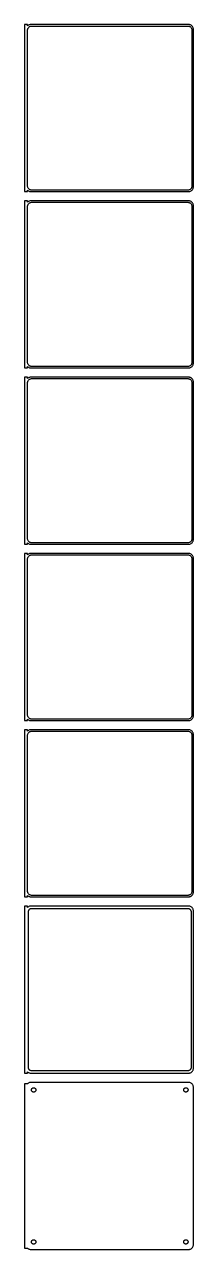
# Model space of a CAD drawing. Header units: metres. Extents: x -84 to 82, y 2528 to 5128.
# Drawn here: x -84 to 82, y 2528 to 3736 of the extents above; entities that cross this region are included whole.
import ezdxf

# ---------------------------------------------------------------- set-up
doc = ezdxf.new("R2010")
doc.units = ezdxf.units.M

msp = doc.modelspace()

# ---------------------------------------------------------------- linework, layer by layer
for p, q in [((-81, 3736.49), (-84, 3736.49)), ((-84, 3736.49), (-84, 3571.51)), ((-81, 3735.06), (-81, 3736.49)), ((-79.6289, 3736.02), (-80.1791, 3735.72)), ((-79.0451, 3736.26), (-79.6289, 3736.02)), ((-78.4369, 3736.41), (-79.0451, 3736.26)), ((-77.8139, 3736.49), (-78.4369, 3736.41)), ((77.8139, 3736.49), (-77.8139, 3736.49)), ((78.4369, 3736.41), (77.8139, 3736.49)), ((79.0451, 3736.26), (78.4369, 3736.41)), ((79.6289, 3736.02), (79.0451, 3736.26)), ((80.1791, 3735.72), (79.6289, 3736.02)), ((-80.6871, 3735.35), (-81, 3735.06)), ((-81, 3731), (-80.9685, 3731.5)), ((-81, 3577), (-81, 3731)), ((-80.9685, 3731.5), (-80.8743, 3731.99)), ((-80.8743, 3731.99), (-80.7191, 3732.47)), ((-80.7191, 3732.47), (-80.5052, 3732.93)), ((-80.1791, 3735.72), (-80.6871, 3735.35)), ((-80.5052, 3732.93), (-80.2361, 3733.35)), ((-80.2361, 3733.35), (-79.9159, 3733.74)), ((-79.9159, 3733.74), (-79.5497, 3734.08)), ((-79.5497, 3734.08), (-79.1433, 3734.38)), ((-79.1433, 3734.38), (-78.7031, 3734.62)), ((-78.7031, 3734.62), (-78.2361, 3734.8)), ((-78.2361, 3734.8), (-77.7495, 3734.93)), ((-77.7495, 3734.93), (-77.2512, 3734.99)), ((-77.2512, 3734.99), (77.2512, 3734.99)), ((77.2512, 3734.99), (77.7495, 3734.93)), ((77.7495, 3734.93), (78.2361, 3734.8)), ((78.2361, 3734.8), (78.7031, 3734.62)), ((78.7031, 3734.62), (79.1433, 3734.38)), ((79.1433, 3734.38), (79.5497, 3734.08)), ((79.5497, 3734.08), (79.9159, 3733.74)), ((79.9159, 3733.74), (80.2361, 3733.35)), ((80.6871, 3735.35), (80.1791, 3735.72)), ((80.2361, 3733.35), (80.5052, 3732.93)), ((80.5052, 3732.93), (80.7191, 3732.47)), ((81.1448, 3734.92), (80.6871, 3735.35)), ((80.7191, 3732.47), (80.8743, 3731.99)), ((80.8743, 3731.99), (80.9685, 3731.5)), ((80.9685, 3731.5), (81, 3731)), ((81, 3731), (81, 3577)), ((81.5451, 3734.44), (81.1448, 3734.92)), ((81.8815, 3733.91), (81.5451, 3734.44)), ((82.1489, 3733.34), (81.8815, 3733.91)), ((82.3429, 3732.74), (82.1489, 3733.34)), ((82.4606, 3732.13), (82.3429, 3732.74)), ((82.5, 3731.5), (82.4606, 3732.13)), ((82.5, 3576.5), (82.5, 3731.5)), ((-84, 3571.51), (-81, 3571.51)), ((-80.9685, 3576.5), (-81, 3577)), ((-81, 3572.94), (-80.6871, 3572.65)), ((-81, 3571.51), (-81, 3572.94)), ((-80.8743, 3576.01), (-80.9685, 3576.5)), ((-80.7191, 3575.53), (-80.8743, 3576.01)), ((-80.5052, 3575.07), (-80.7191, 3575.53)), ((-80.6871, 3572.65), (-80.1791, 3572.28)), ((-80.2361, 3574.65), (-80.5052, 3575.07)), ((-79.9159, 3574.26), (-80.2361, 3574.65)), ((-80.1791, 3572.28), (-79.6289, 3571.98)), ((-79.5497, 3573.92), (-79.9159, 3574.26)), ((-79.6289, 3571.98), (-79.0451, 3571.74)), ((-79.1433, 3573.62), (-79.5497, 3573.92)), ((-78.7031, 3573.38), (-79.1433, 3573.62)), ((-79.0451, 3571.74), (-78.4369, 3571.59)), ((-78.2361, 3573.2), (-78.7031, 3573.38)), ((-78.4369, 3571.59), (-77.8139, 3571.51)), ((-77.7495, 3573.07), (-78.2361, 3573.2)), ((-77.8139, 3571.51), (77.8139, 3571.51)), ((-77.2512, 3573.01), (-77.7495, 3573.07)), ((77.2512, 3573.01), (-77.2512, 3573.01)), ((77.7495, 3573.07), (77.2512, 3573.01)), ((78.2361, 3573.2), (77.7495, 3573.07)), ((77.8139, 3571.51), (78.4369, 3571.59)), ((78.7031, 3573.38), (78.2361, 3573.2)), ((78.4369, 3571.59), (79.0451, 3571.74)), ((79.1433, 3573.62), (78.7031, 3573.38)), ((79.0451, 3571.74), (79.6289, 3571.98)), ((79.5497, 3573.92), (79.1433, 3573.62)), ((79.9159, 3574.26), (79.5497, 3573.92)), ((79.6289, 3571.98), (80.1791, 3572.28)), ((80.2361, 3574.65), (79.9159, 3574.26)), ((80.1791, 3572.28), (80.6871, 3572.65)), ((80.5052, 3575.07), (80.2361, 3574.65)), ((80.7191, 3575.53), (80.5052, 3575.07)), ((80.6871, 3572.65), (81.1448, 3573.08)), ((80.8743, 3576.01), (80.7191, 3575.53)), ((80.9685, 3576.5), (80.8743, 3576.01)), ((81, 3577), (80.9685, 3576.5)), ((81.1448, 3573.08), (81.5451, 3573.56)), ((81.5451, 3573.56), (81.8815, 3574.09)), ((81.8815, 3574.09), (82.1489, 3574.66)), ((82.1489, 3574.66), (82.3429, 3575.26)), ((82.3429, 3575.26), (82.4606, 3575.87)), ((82.4606, 3575.87), (82.5, 3576.5)), ((-81, 3562.49), (-84, 3562.49)), ((-84, 3562.49), (-84, 3397.51)), ((-81, 3561.06), (-81, 3562.49)), ((-80.6871, 3561.35), (-81, 3561.06)), ((-81, 3557), (-80.9685, 3557.5)), ((-81, 3403), (-81, 3557)), ((-80.9685, 3557.5), (-80.8743, 3557.99)), ((-80.8743, 3557.99), (-80.7191, 3558.47)), ((-80.7191, 3558.47), (-80.5052, 3558.93)), ((-80.1791, 3561.72), (-80.6871, 3561.35)), ((-80.5052, 3558.93), (-80.2361, 3559.35)), ((-80.2361, 3559.35), (-79.9159, 3559.74)), ((-79.6289, 3562.02), (-80.1791, 3561.72)), ((-79.9159, 3559.74), (-79.5497, 3560.08)), ((-79.0451, 3562.26), (-79.6289, 3562.02)), ((-79.5497, 3560.08), (-79.1433, 3560.38)), ((-79.1433, 3560.38), (-78.7031, 3560.62)), ((-78.4369, 3562.41), (-79.0451, 3562.26)), ((-78.7031, 3560.62), (-78.2361, 3560.8)), ((-77.8139, 3562.49), (-78.4369, 3562.41)), ((-78.2361, 3560.8), (-77.7495, 3560.93)), ((77.8139, 3562.49), (-77.8139, 3562.49)), ((-77.7495, 3560.93), (-77.2512, 3560.99)), ((-77.2512, 3560.99), (77.2512, 3560.99)), ((77.2512, 3560.99), (77.7495, 3560.93)), ((77.7495, 3560.93), (78.2361, 3560.8)), ((78.4369, 3562.41), (77.8139, 3562.49)), ((78.2361, 3560.8), (78.7031, 3560.62)), ((79.0451, 3562.26), (78.4369, 3562.41)), ((78.7031, 3560.62), (79.1433, 3560.38)), ((79.6289, 3562.02), (79.0451, 3562.26)), ((79.1433, 3560.38), (79.5497, 3560.08)), ((79.5497, 3560.08), (79.9159, 3559.74)), ((80.1791, 3561.72), (79.6289, 3562.02)), ((79.9159, 3559.74), (80.2361, 3559.35)), ((80.6871, 3561.35), (80.1791, 3561.72)), ((80.2361, 3559.35), (80.5052, 3558.93)), ((80.5052, 3558.93), (80.7191, 3558.47)), ((81.1448, 3560.92), (80.6871, 3561.35)), ((80.7191, 3558.47), (80.8743, 3557.99)), ((80.8743, 3557.99), (80.9685, 3557.5)), ((80.9685, 3557.5), (81, 3557)), ((81, 3557), (81, 3403)), ((81.5451, 3560.44), (81.1448, 3560.92)), ((81.8815, 3559.91), (81.5451, 3560.44)), ((82.1489, 3559.34), (81.8815, 3559.91)), ((82.3429, 3558.74), (82.1489, 3559.34)), ((82.4606, 3558.13), (82.3429, 3558.74)), ((82.5, 3557.5), (82.4606, 3558.13)), ((82.5, 3402.5), (82.5, 3557.5)), ((-84, 3397.51), (-81, 3397.51)), ((-80.9685, 3402.5), (-81, 3403)), ((-81, 3398.94), (-80.6871, 3398.65)), ((-81, 3397.51), (-81, 3398.94)), ((-80.8743, 3402.01), (-80.9685, 3402.5)), ((-80.7191, 3401.53), (-80.8743, 3402.01)), ((-80.5052, 3401.07), (-80.7191, 3401.53)), ((-80.6871, 3398.65), (-80.1791, 3398.28)), ((-80.2361, 3400.65), (-80.5052, 3401.07)), ((-79.9159, 3400.26), (-80.2361, 3400.65)), ((-80.1791, 3398.28), (-79.6289, 3397.98)), ((-79.5497, 3399.92), (-79.9159, 3400.26)), ((-79.6289, 3397.98), (-79.0451, 3397.74)), ((-79.1433, 3399.62), (-79.5497, 3399.92)), ((-78.7031, 3399.38), (-79.1433, 3399.62)), ((-79.0451, 3397.74), (-78.4369, 3397.59)), ((-78.2361, 3399.2), (-78.7031, 3399.38)), ((-78.4369, 3397.59), (-77.8139, 3397.51)), ((-77.7495, 3399.07), (-78.2361, 3399.2)), ((-77.8139, 3397.51), (77.8139, 3397.51)), ((-77.2512, 3399.01), (-77.7495, 3399.07)), ((77.2512, 3399.01), (-77.2512, 3399.01)), ((77.7495, 3399.07), (77.2512, 3399.01)), ((78.2361, 3399.2), (77.7495, 3399.07)), ((77.8139, 3397.51), (78.4369, 3397.59)), ((78.7031, 3399.38), (78.2361, 3399.2)), ((78.4369, 3397.59), (79.0451, 3397.74)), ((79.1433, 3399.62), (78.7031, 3399.38)), ((79.0451, 3397.74), (79.6289, 3397.98)), ((79.5497, 3399.92), (79.1433, 3399.62)), ((79.9159, 3400.26), (79.5497, 3399.92)), ((79.6289, 3397.98), (80.1791, 3398.28)), ((80.2361, 3400.65), (79.9159, 3400.26)), ((80.1791, 3398.28), (80.6871, 3398.65)), ((80.5052, 3401.07), (80.2361, 3400.65)), ((80.7191, 3401.53), (80.5052, 3401.07)), ((80.6871, 3398.65), (81.1448, 3399.08)), ((80.8743, 3402.01), (80.7191, 3401.53)), ((80.9685, 3402.5), (80.8743, 3402.01)), ((81, 3403), (80.9685, 3402.5)), ((81.1448, 3399.08), (81.5451, 3399.56)), ((81.5451, 3399.56), (81.8815, 3400.09)), ((81.8815, 3400.09), (82.1489, 3400.66)), ((82.1489, 3400.66), (82.3429, 3401.26)), ((82.3429, 3401.26), (82.4606, 3401.87)), ((82.4606, 3401.87), (82.5, 3402.5)), ((-81, 3388.49), (-84, 3388.49)), ((-84, 3388.49), (-84, 3223.51)), ((-81, 3387.06), (-81, 3388.49)), ((-80.6871, 3387.35), (-81, 3387.06)), ((-80.1791, 3387.72), (-80.6871, 3387.35)), ((-80.5052, 3384.93), (-80.2361, 3385.35)), ((-80.2361, 3385.35), (-79.9159, 3385.74)), ((-79.6289, 3388.02), (-80.1791, 3387.72)), ((-79.9159, 3385.74), (-79.5497, 3386.08)), ((-79.0451, 3388.26), (-79.6289, 3388.02)), ((-79.5497, 3386.08), (-79.1433, 3386.38)), ((-79.1433, 3386.38), (-78.7031, 3386.62)), ((-78.4369, 3388.41), (-79.0451, 3388.26)), ((-78.7031, 3386.62), (-78.2361, 3386.8)), ((-77.8139, 3388.49), (-78.4369, 3388.41)), ((-78.2361, 3386.8), (-77.7495, 3386.93)), ((77.8139, 3388.49), (-77.8139, 3388.49)), ((-77.7495, 3386.93), (-77.2512, 3386.99)), ((-77.2512, 3386.99), (77.2512, 3386.99)), ((77.2512, 3386.99), (77.7495, 3386.93)), ((77.7495, 3386.93), (78.2361, 3386.8)), ((78.4369, 3388.41), (77.8139, 3388.49)), ((78.2361, 3386.8), (78.7031, 3386.62)), ((79.0451, 3388.26), (78.4369, 3388.41)), ((78.7031, 3386.62), (79.1433, 3386.38)), ((79.6289, 3388.02), (79.0451, 3388.26)), ((79.1433, 3386.38), (79.5497, 3386.08)), ((79.5497, 3386.08), (79.9159, 3385.74)), ((80.1791, 3387.72), (79.6289, 3388.02)), ((79.9159, 3385.74), (80.2361, 3385.35)), ((80.6871, 3387.35), (80.1791, 3387.72)), ((80.2361, 3385.35), (80.5052, 3384.93)), ((81.1448, 3386.92), (80.6871, 3387.35)), ((81.5451, 3386.44), (81.1448, 3386.92)), ((81.8815, 3385.91), (81.5451, 3386.44)), ((82.1489, 3385.34), (81.8815, 3385.91)), ((82.3429, 3384.74), (82.1489, 3385.34)), ((-81, 3383), (-80.9685, 3383.5)), ((-81, 3229), (-81, 3383)), ((-80.9685, 3383.5), (-80.8743, 3383.99)), ((-80.8743, 3383.99), (-80.7191, 3384.47)), ((-80.7191, 3384.47), (-80.5052, 3384.93)), ((80.5052, 3384.93), (80.7191, 3384.47)), ((80.7191, 3384.47), (80.8743, 3383.99)), ((80.8743, 3383.99), (80.9685, 3383.5)), ((80.9685, 3383.5), (81, 3383)), ((81, 3383), (81, 3229)), ((82.4606, 3384.13), (82.3429, 3384.74)), ((82.5, 3383.5), (82.4606, 3384.13)), ((82.5, 3228.5), (82.5, 3383.5)), ((-80.9685, 3228.5), (-81, 3229)), ((-80.8743, 3228.01), (-80.9685, 3228.5)), ((-80.7191, 3227.53), (-80.8743, 3228.01)), ((80.8743, 3228.01), (80.7191, 3227.53)), ((80.9685, 3228.5), (80.8743, 3228.01)), ((81, 3229), (80.9685, 3228.5)), ((82.4606, 3227.87), (82.5, 3228.5)), ((-84, 3223.51), (-81, 3223.51)), ((-81, 3224.94), (-80.6871, 3224.65)), ((-81, 3223.51), (-81, 3224.94)), ((-80.5052, 3227.07), (-80.7191, 3227.53)), ((-80.6871, 3224.65), (-80.1791, 3224.28)), ((-80.2361, 3226.65), (-80.5052, 3227.07)), ((-79.9159, 3226.26), (-80.2361, 3226.65)), ((-80.1791, 3224.28), (-79.6289, 3223.98)), ((-79.5497, 3225.92), (-79.9159, 3226.26)), ((-79.6289, 3223.98), (-79.0451, 3223.74)), ((-79.1433, 3225.62), (-79.5497, 3225.92)), ((-78.7031, 3225.38), (-79.1433, 3225.62)), ((-79.0451, 3223.74), (-78.4369, 3223.59)), ((-78.2361, 3225.2), (-78.7031, 3225.38)), ((-78.4369, 3223.59), (-77.8139, 3223.51)), ((-77.7495, 3225.07), (-78.2361, 3225.2)), ((-77.8139, 3223.51), (77.8139, 3223.51)), ((-77.2512, 3225.01), (-77.7495, 3225.07)), ((77.2512, 3225.01), (-77.2512, 3225.01)), ((77.7495, 3225.07), (77.2512, 3225.01)), ((78.2361, 3225.2), (77.7495, 3225.07)), ((77.8139, 3223.51), (78.4369, 3223.59)), ((78.7031, 3225.38), (78.2361, 3225.2)), ((78.4369, 3223.59), (79.0451, 3223.74)), ((79.1433, 3225.62), (78.7031, 3225.38)), ((79.0451, 3223.74), (79.6289, 3223.98)), ((79.5497, 3225.92), (79.1433, 3225.62)), ((79.9159, 3226.26), (79.5497, 3225.92)), ((79.6289, 3223.98), (80.1791, 3224.28)), ((80.2361, 3226.65), (79.9159, 3226.26)), ((80.1791, 3224.28), (80.6871, 3224.65)), ((80.5052, 3227.07), (80.2361, 3226.65)), ((80.7191, 3227.53), (80.5052, 3227.07)), ((80.6871, 3224.65), (81.1448, 3225.08)), ((81.1448, 3225.08), (81.5451, 3225.56)), ((81.5451, 3225.56), (81.8815, 3226.09)), ((81.8815, 3226.09), (82.1489, 3226.66)), ((82.1489, 3226.66), (82.3429, 3227.26)), ((82.3429, 3227.26), (82.4606, 3227.87)), ((-81, 3214.49), (-84, 3214.49)), ((-84, 3214.49), (-84, 3049.51)), ((-81, 3213.06), (-81, 3214.49)), ((-80.6871, 3213.35), (-81, 3213.06)), ((-81, 3209), (-80.9685, 3209.5)), ((-81, 3055), (-81, 3209)), ((-80.9685, 3209.5), (-80.8743, 3209.99)), ((-80.8743, 3209.99), (-80.7191, 3210.47)), ((-80.7191, 3210.47), (-80.5052, 3210.93)), ((-80.1791, 3213.72), (-80.6871, 3213.35)), ((-80.5052, 3210.93), (-80.2361, 3211.35)), ((-80.2361, 3211.35), (-79.9159, 3211.74)), ((-79.6289, 3214.02), (-80.1791, 3213.72)), ((-79.9159, 3211.74), (-79.5497, 3212.08)), ((-79.0451, 3214.26), (-79.6289, 3214.02)), ((-79.5497, 3212.08), (-79.1433, 3212.38)), ((-79.1433, 3212.38), (-78.7031, 3212.62)), ((-78.4369, 3214.41), (-79.0451, 3214.26)), ((-78.7031, 3212.62), (-78.2361, 3212.8)), ((-77.8139, 3214.49), (-78.4369, 3214.41)), ((-78.2361, 3212.8), (-77.7495, 3212.93)), ((77.8139, 3214.49), (-77.8139, 3214.49)), ((-77.7495, 3212.93), (-77.2512, 3212.99)), ((-77.2512, 3212.99), (77.2512, 3212.99)), ((77.2512, 3212.99), (77.7495, 3212.93)), ((77.7495, 3212.93), (78.2361, 3212.8)), ((78.4369, 3214.41), (77.8139, 3214.49)), ((78.2361, 3212.8), (78.7031, 3212.62)), ((79.0451, 3214.26), (78.4369, 3214.41)), ((78.7031, 3212.62), (79.1433, 3212.38)), ((79.6289, 3214.02), (79.0451, 3214.26)), ((79.1433, 3212.38), (79.5497, 3212.08)), ((79.5497, 3212.08), (79.9159, 3211.74)), ((80.1791, 3213.72), (79.6289, 3214.02)), ((79.9159, 3211.74), (80.2361, 3211.35)), ((80.6871, 3213.35), (80.1791, 3213.72)), ((80.2361, 3211.35), (80.5052, 3210.93)), ((80.5052, 3210.93), (80.7191, 3210.47)), ((81.1448, 3212.92), (80.6871, 3213.35)), ((80.7191, 3210.47), (80.8743, 3209.99)), ((80.8743, 3209.99), (80.9685, 3209.5)), ((80.9685, 3209.5), (81, 3209)), ((81, 3209), (81, 3055)), ((81.5451, 3212.44), (81.1448, 3212.92)), ((81.8815, 3211.91), (81.5451, 3212.44)), ((82.1489, 3211.34), (81.8815, 3211.91)), ((82.3429, 3210.74), (82.1489, 3211.34)), ((82.4606, 3210.13), (82.3429, 3210.74)), ((82.5, 3209.5), (82.4606, 3210.13)), ((82.5, 3054.5), (82.5, 3209.5)), ((-84, 3049.51), (-81, 3049.51)), ((-80.9685, 3054.5), (-81, 3055)), ((-81, 3050.94), (-80.6871, 3050.65)), ((-81, 3049.51), (-81, 3050.94)), ((-80.8743, 3054.01), (-80.9685, 3054.5)), ((-80.7191, 3053.53), (-80.8743, 3054.01)), ((-80.5052, 3053.07), (-80.7191, 3053.53)), ((-80.6871, 3050.65), (-80.1791, 3050.28)), ((-80.2361, 3052.65), (-80.5052, 3053.07)), ((-79.9159, 3052.26), (-80.2361, 3052.65)), ((-80.1791, 3050.28), (-79.6289, 3049.98)), ((-79.5497, 3051.92), (-79.9159, 3052.26)), ((-79.6289, 3049.98), (-79.0451, 3049.74)), ((-79.1433, 3051.62), (-79.5497, 3051.92)), ((-78.7031, 3051.38), (-79.1433, 3051.62)), ((-79.0451, 3049.74), (-78.4369, 3049.59)), ((-78.2361, 3051.2), (-78.7031, 3051.38)), ((-78.4369, 3049.59), (-77.8139, 3049.51)), ((-77.7495, 3051.07), (-78.2361, 3051.2)), ((-77.8139, 3049.51), (77.8139, 3049.51)), ((-77.2512, 3051.01), (-77.7495, 3051.07)), ((77.2512, 3051.01), (-77.2512, 3051.01)), ((77.7495, 3051.07), (77.2512, 3051.01)), ((78.2361, 3051.2), (77.7495, 3051.07)), ((77.8139, 3049.51), (78.4369, 3049.59)), ((78.7031, 3051.38), (78.2361, 3051.2)), ((78.4369, 3049.59), (79.0451, 3049.74)), ((79.1433, 3051.62), (78.7031, 3051.38)), ((79.0451, 3049.74), (79.6289, 3049.98)), ((79.5497, 3051.92), (79.1433, 3051.62)), ((79.9159, 3052.26), (79.5497, 3051.92)), ((79.6289, 3049.98), (80.1791, 3050.28)), ((80.2361, 3052.65), (79.9159, 3052.26)), ((80.1791, 3050.28), (80.6871, 3050.65)), ((80.5052, 3053.07), (80.2361, 3052.65)), ((80.7191, 3053.53), (80.5052, 3053.07)), ((80.6871, 3050.65), (81.1448, 3051.08)), ((80.8743, 3054.01), (80.7191, 3053.53)), ((80.9685, 3054.5), (80.8743, 3054.01)), ((81, 3055), (80.9685, 3054.5)), ((81.1448, 3051.08), (81.5451, 3051.56)), ((81.5451, 3051.56), (81.8815, 3052.09)), ((81.8815, 3052.09), (82.1489, 3052.66)), ((82.1489, 3052.66), (82.3429, 3053.26)), ((82.3429, 3053.26), (82.4606, 3053.87)), ((82.4606, 3053.87), (82.5, 3054.5)), ((-81, 3040.49), (-84, 3040.49)), ((-84, 3040.49), (-84, 2875.51)), ((-81, 3039.06), (-81, 3040.49)), ((-80.6871, 3039.35), (-81, 3039.06)), ((-81, 3035), (-80.9685, 3035.5)), ((-81, 2881), (-81, 3035)), ((-80.9685, 3035.5), (-80.8743, 3035.99)), ((-80.8743, 3035.99), (-80.7191, 3036.47)), ((-80.7191, 3036.47), (-80.5052, 3036.93)), ((-80.1791, 3039.72), (-80.6871, 3039.35)), ((-80.5052, 3036.93), (-80.2361, 3037.35)), ((-80.2361, 3037.35), (-79.9159, 3037.74)), ((-79.6289, 3040.02), (-80.1791, 3039.72)), ((-79.9159, 3037.74), (-79.5497, 3038.08)), ((-79.0451, 3040.26), (-79.6289, 3040.02)), ((-79.5497, 3038.08), (-79.1433, 3038.38)), ((-79.1433, 3038.38), (-78.7031, 3038.62)), ((-78.4369, 3040.41), (-79.0451, 3040.26)), ((-78.7031, 3038.62), (-78.2361, 3038.8)), ((-77.8139, 3040.49), (-78.4369, 3040.41)), ((-78.2361, 3038.8), (-77.7495, 3038.93)), ((77.8139, 3040.49), (-77.8139, 3040.49)), ((-77.7495, 3038.93), (-77.2512, 3038.99)), ((-77.2512, 3038.99), (77.2512, 3038.99)), ((77.2512, 3038.99), (77.7495, 3038.93)), ((77.7495, 3038.93), (78.2361, 3038.8)), ((78.4369, 3040.41), (77.8139, 3040.49)), ((78.2361, 3038.8), (78.7031, 3038.62)), ((79.0451, 3040.26), (78.4369, 3040.41)), ((78.7031, 3038.62), (79.1433, 3038.38)), ((79.6289, 3040.02), (79.0451, 3040.26)), ((79.1433, 3038.38), (79.5497, 3038.08)), ((79.5497, 3038.08), (79.9159, 3037.74)), ((80.1791, 3039.72), (79.6289, 3040.02)), ((79.9159, 3037.74), (80.2361, 3037.35)), ((80.6871, 3039.35), (80.1791, 3039.72)), ((80.2361, 3037.35), (80.5052, 3036.93)), ((80.5052, 3036.93), (80.7191, 3036.47)), ((81.1448, 3038.92), (80.6871, 3039.35)), ((80.7191, 3036.47), (80.8743, 3035.99)), ((80.8743, 3035.99), (80.9685, 3035.5)), ((80.9685, 3035.5), (81, 3035)), ((81, 3035), (81, 2881)), ((81.5451, 3038.44), (81.1448, 3038.92)), ((81.8815, 3037.91), (81.5451, 3038.44)), ((82.1489, 3037.34), (81.8815, 3037.91)), ((82.3429, 3036.74), (82.1489, 3037.34)), ((82.4606, 3036.13), (82.3429, 3036.74)), ((82.5, 3035.5), (82.4606, 3036.13)), ((82.5, 2880.5), (82.5, 3035.5)), ((-80.9685, 2880.5), (-81, 2881)), ((-80.8743, 2880.01), (-80.9685, 2880.5)), ((-80.7191, 2879.53), (-80.8743, 2880.01)), ((-80.5052, 2879.07), (-80.7191, 2879.53)), ((-80.2361, 2878.65), (-80.5052, 2879.07)), ((-79.9159, 2878.26), (-80.2361, 2878.65)), ((-79.5497, 2877.92), (-79.9159, 2878.26)), ((-79.1433, 2877.62), (-79.5497, 2877.92)), ((-78.7031, 2877.38), (-79.1433, 2877.62)), ((-78.2361, 2877.2), (-78.7031, 2877.38)), ((78.7031, 2877.38), (78.2361, 2877.2)), ((79.1433, 2877.62), (78.7031, 2877.38)), ((79.5497, 2877.92), (79.1433, 2877.62)), ((79.9159, 2878.26), (79.5497, 2877.92)), ((80.2361, 2878.65), (79.9159, 2878.26)), ((80.5052, 2879.07), (80.2361, 2878.65)), ((80.7191, 2879.53), (80.5052, 2879.07)), ((80.8743, 2880.01), (80.7191, 2879.53)), ((80.9685, 2880.5), (80.8743, 2880.01)), ((81, 2881), (80.9685, 2880.5)), ((81.1448, 2877.08), (81.5451, 2877.56)), ((81.5451, 2877.56), (81.8815, 2878.09)), ((81.8815, 2878.09), (82.1489, 2878.66)), ((82.1489, 2878.66), (82.3429, 2879.26)), ((82.3429, 2879.26), (82.4606, 2879.87)), ((82.4606, 2879.87), (82.5, 2880.5)), ((-84, 2875.51), (-81, 2875.51)), ((-81, 2866.48), (-84, 2866.48)), ((-84, 2866.48), (-84, 2701.52)), ((-81, 2876.94), (-80.6871, 2876.65)), ((-81, 2875.51), (-81, 2876.94)), ((-81, 2865.06), (-81, 2866.48)), ((-80.6871, 2865.35), (-81, 2865.06)), ((-80.6871, 2876.65), (-80.1791, 2876.28)), ((-80.1791, 2865.72), (-80.6871, 2865.35)), ((-80.1791, 2876.28), (-79.6289, 2875.98)), ((-79.6289, 2866.02), (-80.1791, 2865.72)), ((-79.6289, 2875.98), (-79.0451, 2875.74)), ((-79.0451, 2866.26), (-79.6289, 2866.02)), ((-79.0451, 2875.74), (-78.4369, 2875.59)), ((-78.4369, 2866.41), (-79.0451, 2866.26)), ((-78.4369, 2875.59), (-77.8139, 2875.51)), ((-77.8139, 2866.49), (-78.4369, 2866.41)), ((-77.7495, 2877.07), (-78.2361, 2877.2)), ((-77.8139, 2875.51), (77.8139, 2875.51)), ((77.8139, 2866.49), (-77.8139, 2866.49)), ((-77.2512, 2877.01), (-77.7495, 2877.07)), ((77.2512, 2877.01), (-77.2512, 2877.01)), ((77.7495, 2877.07), (77.2512, 2877.01)), ((78.2361, 2877.2), (77.7495, 2877.07)), ((77.8139, 2875.51), (78.4369, 2875.59)), ((78.4369, 2866.41), (77.8139, 2866.49)), ((78.4369, 2875.59), (79.0451, 2875.74)), ((79.0451, 2866.26), (78.4369, 2866.41)), ((79.0451, 2875.74), (79.6289, 2875.98)), ((79.6289, 2866.02), (79.0451, 2866.26)), ((79.6289, 2875.98), (80.1791, 2876.28)), ((80.1791, 2865.72), (79.6289, 2866.02)), ((80.1791, 2876.28), (80.6871, 2876.65)), ((80.6871, 2865.35), (80.1791, 2865.72)), ((80.6871, 2876.65), (81.1448, 2877.08)), ((81.1448, 2864.92), (80.6871, 2865.35)), ((-80.1129, 2861), (-80.0884, 2861.39)), ((-80.1129, 2707), (-80.1129, 2861)), ((-80.0884, 2861.39), (-80.0151, 2861.77)), ((-80.0151, 2861.77), (-79.8943, 2862.15)), ((-79.8943, 2862.15), (-79.7279, 2862.5)), ((-79.7279, 2862.5), (-79.5184, 2862.83)), ((-79.5184, 2862.83), (-79.2692, 2863.13)), ((-79.2692, 2863.13), (-78.9843, 2863.4)), ((-78.9843, 2863.4), (-78.668, 2863.63)), ((-78.668, 2863.63), (-78.3254, 2863.82)), ((-78.3254, 2863.82), (-77.9619, 2863.96)), ((-77.9619, 2863.96), (-77.5833, 2864.06)), ((-77.5833, 2864.06), (-77.1955, 2864.11)), ((-77.1955, 2864.11), (77.1955, 2864.11)), ((77.1955, 2864.11), (77.5833, 2864.06)), ((77.5833, 2864.06), (77.9619, 2863.96)), ((77.9619, 2863.96), (78.3254, 2863.82)), ((78.3254, 2863.82), (78.668, 2863.63)), ((78.668, 2863.63), (78.9843, 2863.4)), ((78.9843, 2863.4), (79.2692, 2863.13)), ((79.2692, 2863.13), (79.5184, 2862.83)), ((79.5184, 2862.83), (79.7279, 2862.5)), ((79.7279, 2862.5), (79.8943, 2862.15)), ((79.8943, 2862.15), (80.0151, 2861.77)), ((80.0151, 2861.77), (80.0884, 2861.39)), ((80.0884, 2861.39), (80.1129, 2861)), ((80.1129, 2861), (80.1129, 2707)), ((81.5451, 2864.44), (81.1448, 2864.92)), ((81.8815, 2863.91), (81.5451, 2864.44)), ((82.1489, 2863.34), (81.8815, 2863.91)), ((82.3429, 2862.74), (82.1489, 2863.34)), ((82.4606, 2862.13), (82.3429, 2862.74)), ((82.5, 2861.5), (82.4606, 2862.13)), ((82.5, 2706.5), (82.5, 2861.5)), ((-84, 2701.52), (-81, 2701.52)), ((-81, 2701.52), (-81, 2702.94)), ((-81, 2702.94), (-80.6871, 2702.65)), ((-80.6871, 2702.65), (-80.1791, 2702.28)), ((-80.1791, 2702.28), (-79.6289, 2701.98)), ((-80.0884, 2706.61), (-80.1129, 2707)), ((-80.0151, 2706.23), (-80.0884, 2706.61)), ((-79.8943, 2705.85), (-80.0151, 2706.23)), ((-79.7279, 2705.5), (-79.8943, 2705.85)), ((-79.5184, 2705.17), (-79.7279, 2705.5)), ((-79.6289, 2701.98), (-79.0451, 2701.74)), ((-79.2692, 2704.87), (-79.5184, 2705.17)), ((-78.9843, 2704.6), (-79.2692, 2704.87)), ((-79.0451, 2701.74), (-78.4369, 2701.59)), ((-78.668, 2704.37), (-78.9843, 2704.6)), ((-78.3254, 2704.18), (-78.668, 2704.37)), ((-78.4369, 2701.59), (-77.8139, 2701.51)), ((-77.9619, 2704.04), (-78.3254, 2704.18)), ((-77.5833, 2703.94), (-77.9619, 2704.04)), ((-77.8139, 2701.51), (77.8139, 2701.51)), ((-77.1955, 2703.89), (-77.5833, 2703.94)), ((77.1955, 2703.89), (-77.1955, 2703.89)), ((77.5833, 2703.94), (77.1955, 2703.89)), ((77.9619, 2704.04), (77.5833, 2703.94)), ((77.8139, 2701.51), (78.4369, 2701.59)), ((78.3254, 2704.18), (77.9619, 2704.04)), ((78.668, 2704.37), (78.3254, 2704.18)), ((78.4369, 2701.59), (79.0451, 2701.74)), ((78.9843, 2704.6), (78.668, 2704.37)), ((79.2692, 2704.87), (78.9843, 2704.6)), ((79.0451, 2701.74), (79.6289, 2701.98)), ((79.5184, 2705.17), (79.2692, 2704.87)), ((79.7279, 2705.5), (79.5184, 2705.17)), ((79.6289, 2701.98), (80.1791, 2702.28)), ((79.8943, 2705.85), (79.7279, 2705.5)), ((80.0151, 2706.23), (79.8943, 2705.85)), ((80.0884, 2706.61), (80.0151, 2706.23)), ((80.1129, 2707), (80.0884, 2706.61)), ((80.1791, 2702.28), (80.6871, 2702.65)), ((80.6871, 2702.65), (81.1448, 2703.08)), ((81.1448, 2703.08), (81.5451, 2703.56)), ((81.5451, 2703.56), (81.8815, 2704.09)), ((81.8815, 2704.09), (82.1489, 2704.66)), ((82.1489, 2704.66), (82.3429, 2705.26)), ((82.3429, 2705.26), (82.4606, 2705.87)), ((82.4606, 2705.87), (82.5, 2706.5)), ((-81, 2691.15), (-84, 2691.15)), ((-84, 2691.15), (-84, 2528.85)), ((-80.6871, 2691.35), (-81, 2691.06)), ((-81, 2691.06), (-81, 2691.15)), ((-80.1791, 2691.72), (-80.6871, 2691.35)), ((-79.6289, 2692.02), (-80.1791, 2691.72)), ((-79.0451, 2692.26), (-79.6289, 2692.02)), ((-78.4369, 2692.41), (-79.0451, 2692.26)), ((-77.8139, 2692.49), (-78.4369, 2692.41)), ((77.8139, 2692.49), (-77.8139, 2692.49)), ((-77.1353, 2685), (-77.1185, 2685.27)), ((-77.1185, 2684.73), (-77.1353, 2685)), ((-77.1185, 2685.27), (-77.0682, 2685.53)), ((-77.0682, 2684.47), (-77.1185, 2684.73)), ((-77.0682, 2685.53), (-76.9853, 2685.79)), ((-76.9853, 2684.21), (-77.0682, 2684.47)), ((-76.9853, 2685.79), (-76.8712, 2686.03)), ((-76.8712, 2683.97), (-76.9853, 2684.21)), ((-76.8712, 2686.03), (-76.7275, 2686.26)), ((-76.7275, 2683.74), (-76.8712, 2683.97)), ((-76.7275, 2686.26), (-76.5566, 2686.46)), ((-76.5566, 2686.46), (-76.3611, 2686.65)), ((-76.3611, 2686.65), (-76.1441, 2686.8)), ((-76.1441, 2686.8), (-75.9092, 2686.93)), ((-75.9092, 2686.93), (-75.6598, 2687.03)), ((-75.6598, 2687.03), (-75.4001, 2687.1)), ((-75.4001, 2687.1), (-75.1341, 2687.13)), ((-75.1341, 2687.13), (-74.8659, 2687.13)), ((-74.8659, 2687.13), (-74.5999, 2687.1)), ((-74.5999, 2687.1), (-74.3401, 2687.03)), ((-74.3401, 2687.03), (-74.0908, 2686.93)), ((-74.0908, 2686.93), (-73.8559, 2686.8)), ((-73.8559, 2686.8), (-73.6389, 2686.65)), ((-73.6389, 2686.65), (-73.4434, 2686.46)), ((-73.4434, 2686.46), (-73.2725, 2686.26)), ((-73.2725, 2686.26), (-73.1288, 2686.03)), ((-73.1288, 2683.97), (-73.2725, 2683.74)), ((-73.1288, 2686.03), (-73.0146, 2685.79)), ((-73.0146, 2684.21), (-73.1288, 2683.97)), ((-73.0146, 2685.79), (-72.9318, 2685.53)), ((-72.9318, 2684.47), (-73.0146, 2684.21)), ((-72.9318, 2685.53), (-72.8815, 2685.27)), ((-72.8815, 2684.73), (-72.9318, 2684.47)), ((-72.8815, 2685.27), (-72.8647, 2685)), ((-72.8647, 2685), (-72.8815, 2684.73)), ((72.8647, 2685), (72.8815, 2685.27)), ((72.8815, 2684.73), (72.8647, 2685)), ((72.8815, 2685.27), (72.9318, 2685.53)), ((72.9318, 2684.47), (72.8815, 2684.73)), ((72.9318, 2685.53), (73.0146, 2685.79)), ((73.0146, 2684.21), (72.9318, 2684.47)), ((73.0146, 2685.79), (73.1288, 2686.03)), ((73.1288, 2683.97), (73.0146, 2684.21)), ((73.1288, 2686.03), (73.2725, 2686.26)), ((73.2725, 2683.74), (73.1288, 2683.97)), ((73.2725, 2686.26), (73.4434, 2686.46)), ((73.4434, 2686.46), (73.6389, 2686.65)), ((73.6389, 2686.65), (73.8559, 2686.8)), ((73.8559, 2686.8), (74.0908, 2686.93)), ((74.0908, 2686.93), (74.3401, 2687.03)), ((74.3401, 2687.03), (74.5999, 2687.1)), ((74.5999, 2687.1), (74.8659, 2687.13)), ((74.8659, 2687.13), (75.1341, 2687.13)), ((75.1341, 2687.13), (75.4001, 2687.1)), ((75.4001, 2687.1), (75.6598, 2687.03)), ((75.6598, 2687.03), (75.9092, 2686.93)), ((75.9092, 2686.93), (76.1441, 2686.8)), ((76.1441, 2686.8), (76.3611, 2686.65)), ((76.3611, 2686.65), (76.5566, 2686.46)), ((76.5566, 2686.46), (76.7275, 2686.26)), ((76.7275, 2686.26), (76.8712, 2686.03)), ((76.8712, 2683.97), (76.7275, 2683.74)), ((76.8712, 2686.03), (76.9853, 2685.79)), ((76.9853, 2684.21), (76.8712, 2683.97)), ((76.9853, 2685.79), (77.0682, 2685.53)), ((77.0682, 2684.47), (76.9853, 2684.21)), ((77.0682, 2685.53), (77.1185, 2685.27)), ((77.1185, 2684.73), (77.0682, 2684.47)), ((77.1185, 2685.27), (77.1353, 2685)), ((77.1353, 2685), (77.1185, 2684.73)), ((78.4369, 2692.41), (77.8139, 2692.49)), ((79.0451, 2692.26), (78.4369, 2692.41)), ((79.6289, 2692.02), (79.0451, 2692.26)), ((80.1791, 2691.72), (79.6289, 2692.02)), ((80.6871, 2691.35), (80.1791, 2691.72)), ((81.1448, 2690.92), (80.6871, 2691.35)), ((81.5451, 2690.44), (81.1448, 2690.92)), ((81.8815, 2689.91), (81.5451, 2690.44)), ((82.1489, 2689.34), (81.8815, 2689.91)), ((82.3429, 2688.74), (82.1489, 2689.34)), ((82.4606, 2688.13), (82.3429, 2688.74)), ((82.5, 2687.5), (82.4606, 2688.13)), ((82.5, 2532.5), (82.5, 2687.5)), ((-76.5566, 2683.54), (-76.7275, 2683.74)), ((-76.3611, 2683.35), (-76.5566, 2683.54)), ((-76.1441, 2683.2), (-76.3611, 2683.35)), ((-75.9092, 2683.07), (-76.1441, 2683.2)), ((-75.6598, 2682.97), (-75.9092, 2683.07)), ((-75.4001, 2682.9), (-75.6598, 2682.97)), ((-75.1341, 2682.87), (-75.4001, 2682.9)), ((-74.8659, 2682.87), (-75.1341, 2682.87)), ((-74.5999, 2682.9), (-74.8659, 2682.87)), ((-74.3401, 2682.97), (-74.5999, 2682.9)), ((-74.0908, 2683.07), (-74.3401, 2682.97)), ((-73.8559, 2683.2), (-74.0908, 2683.07)), ((-73.6389, 2683.35), (-73.8559, 2683.2)), ((-73.4434, 2683.54), (-73.6389, 2683.35)), ((-73.2725, 2683.74), (-73.4434, 2683.54)), ((73.4434, 2683.54), (73.2725, 2683.74)), ((73.6389, 2683.35), (73.4434, 2683.54)), ((73.8559, 2683.2), (73.6389, 2683.35)), ((74.0908, 2683.07), (73.8559, 2683.2)), ((74.3401, 2682.97), (74.0908, 2683.07)), ((74.5999, 2682.9), (74.3401, 2682.97)), ((74.8659, 2682.87), (74.5999, 2682.9)), ((75.1341, 2682.87), (74.8659, 2682.87)), ((75.4001, 2682.9), (75.1341, 2682.87)), ((75.6598, 2682.97), (75.4001, 2682.9)), ((75.9092, 2683.07), (75.6598, 2682.97)), ((76.1441, 2683.2), (75.9092, 2683.07)), ((76.3611, 2683.35), (76.1441, 2683.2)), ((76.5566, 2683.54), (76.3611, 2683.35)), ((76.7275, 2683.74), (76.5566, 2683.54)), ((-84, 2528.85), (-81, 2528.85)), ((-81, 2528.85), (-81, 2528.94)), ((-81, 2528.94), (-80.6871, 2528.65)), ((-80.6871, 2528.65), (-80.1791, 2528.28)), ((-80.1791, 2528.28), (-79.6289, 2527.98)), ((-79.6289, 2527.98), (-79.0451, 2527.74)), ((-79.0451, 2527.74), (-78.4369, 2527.59)), ((-78.4369, 2527.59), (-77.8139, 2527.51)), ((-77.8139, 2527.51), (77.8139, 2527.51)), ((-77.1353, 2535), (-77.1185, 2535.27)), ((-77.1185, 2534.73), (-77.1353, 2535)), ((-77.1185, 2535.27), (-77.0682, 2535.53)), ((-77.0682, 2534.47), (-77.1185, 2534.73)), ((-77.0682, 2535.53), (-76.9853, 2535.79)), ((-76.9853, 2534.21), (-77.0682, 2534.47)), ((-76.9853, 2535.79), (-76.8712, 2536.03)), ((-76.8712, 2533.97), (-76.9853, 2534.21)), ((-76.8712, 2536.03), (-76.7275, 2536.26)), ((-76.7275, 2533.74), (-76.8712, 2533.97)), ((-76.7275, 2536.26), (-76.5566, 2536.46)), ((-76.5566, 2533.54), (-76.7275, 2533.74)), ((-76.5566, 2536.46), (-76.3611, 2536.65)), ((-76.3611, 2533.35), (-76.5566, 2533.54)), ((-76.3611, 2536.65), (-76.1441, 2536.8)), ((-76.1441, 2533.2), (-76.3611, 2533.35)), ((-76.1441, 2536.8), (-75.9092, 2536.93)), ((-75.9092, 2533.07), (-76.1441, 2533.2)), ((-75.9092, 2536.93), (-75.6598, 2537.03)), ((-75.6598, 2532.97), (-75.9092, 2533.07)), ((-75.6598, 2537.03), (-75.4001, 2537.1)), ((-75.4001, 2532.9), (-75.6598, 2532.97)), ((-75.4001, 2537.1), (-75.1341, 2537.13)), ((-75.1341, 2532.87), (-75.4001, 2532.9)), ((-75.1341, 2537.13), (-74.8659, 2537.13)), ((-74.8659, 2532.87), (-75.1341, 2532.87)), ((-74.8659, 2537.13), (-74.5999, 2537.1)), ((-74.5999, 2532.9), (-74.8659, 2532.87)), ((-74.5999, 2537.1), (-74.3401, 2537.03)), ((-74.3401, 2532.97), (-74.5999, 2532.9)), ((-74.3401, 2537.03), (-74.0908, 2536.93)), ((-74.0908, 2533.07), (-74.3401, 2532.97)), ((-74.0908, 2536.93), (-73.8559, 2536.8)), ((-73.8559, 2533.2), (-74.0908, 2533.07)), ((-73.8559, 2536.8), (-73.6389, 2536.65)), ((-73.6389, 2533.35), (-73.8559, 2533.2)), ((-73.6389, 2536.65), (-73.4434, 2536.46)), ((-73.4434, 2533.54), (-73.6389, 2533.35)), ((-73.4434, 2536.46), (-73.2725, 2536.26)), ((-73.2725, 2533.74), (-73.4434, 2533.54)), ((-73.2725, 2536.26), (-73.1288, 2536.03)), ((-73.1288, 2533.97), (-73.2725, 2533.74)), ((-73.1288, 2536.03), (-73.0146, 2535.79)), ((-73.0146, 2534.21), (-73.1288, 2533.97)), ((-73.0146, 2535.79), (-72.9318, 2535.53)), ((-72.9318, 2534.47), (-73.0146, 2534.21)), ((-72.9318, 2535.53), (-72.8815, 2535.27)), ((-72.8815, 2534.73), (-72.9318, 2534.47)), ((-72.8815, 2535.27), (-72.8647, 2535)), ((-72.8647, 2535), (-72.8815, 2534.73)), ((72.8647, 2535), (72.8815, 2535.27)), ((72.8815, 2534.73), (72.8647, 2535)), ((72.8815, 2535.27), (72.9318, 2535.53)), ((72.9318, 2534.47), (72.8815, 2534.73)), ((72.9318, 2535.53), (73.0146, 2535.79)), ((73.0146, 2534.21), (72.9318, 2534.47)), ((73.0146, 2535.79), (73.1288, 2536.03)), ((73.1288, 2533.97), (73.0146, 2534.21)), ((73.1288, 2536.03), (73.2725, 2536.26)), ((73.2725, 2533.74), (73.1288, 2533.97)), ((73.2725, 2536.26), (73.4434, 2536.46)), ((73.4434, 2533.54), (73.2725, 2533.74)), ((73.4434, 2536.46), (73.6389, 2536.65)), ((73.6389, 2533.35), (73.4434, 2533.54)), ((73.6389, 2536.65), (73.8559, 2536.8)), ((73.8559, 2533.2), (73.6389, 2533.35)), ((73.8559, 2536.8), (74.0908, 2536.93)), ((74.0908, 2533.07), (73.8559, 2533.2)), ((74.0908, 2536.93), (74.3401, 2537.03)), ((74.3401, 2532.97), (74.0908, 2533.07)), ((74.3401, 2537.03), (74.5999, 2537.1)), ((74.5999, 2532.9), (74.3401, 2532.97)), ((74.5999, 2537.1), (74.8659, 2537.13)), ((74.8659, 2532.87), (74.5999, 2532.9)), ((74.8659, 2537.13), (75.1341, 2537.13)), ((75.1341, 2532.87), (74.8659, 2532.87)), ((75.1341, 2537.13), (75.4001, 2537.1)), ((75.4001, 2532.9), (75.1341, 2532.87)), ((75.4001, 2537.1), (75.6598, 2537.03)), ((75.6598, 2532.97), (75.4001, 2532.9)), ((75.6598, 2537.03), (75.9092, 2536.93)), ((75.9092, 2533.07), (75.6598, 2532.97)), ((75.9092, 2536.93), (76.1441, 2536.8)), ((76.1441, 2533.2), (75.9092, 2533.07)), ((76.1441, 2536.8), (76.3611, 2536.65)), ((76.3611, 2533.35), (76.1441, 2533.2)), ((76.3611, 2536.65), (76.5566, 2536.46)), ((76.5566, 2533.54), (76.3611, 2533.35)), ((76.5566, 2536.46), (76.7275, 2536.26)), ((76.7275, 2533.74), (76.5566, 2533.54)), ((76.7275, 2536.26), (76.8712, 2536.03)), ((76.8712, 2533.97), (76.7275, 2533.74)), ((76.8712, 2536.03), (76.9853, 2535.79)), ((76.9853, 2534.21), (76.8712, 2533.97)), ((76.9853, 2535.79), (77.0682, 2535.53)), ((77.0682, 2534.47), (76.9853, 2534.21)), ((77.0682, 2535.53), (77.1185, 2535.27)), ((77.1185, 2534.73), (77.0682, 2534.47)), ((77.1185, 2535.27), (77.1353, 2535)), ((77.1353, 2535), (77.1185, 2534.73)), ((77.8139, 2527.51), (78.4369, 2527.59)), ((78.4369, 2527.59), (79.0451, 2527.74)), ((79.0451, 2527.74), (79.6289, 2527.98)), ((79.6289, 2527.98), (80.1791, 2528.28)), ((80.1791, 2528.28), (80.6871, 2528.65)), ((80.6871, 2528.65), (81.1448, 2529.08)), ((81.1448, 2529.08), (81.5451, 2529.56)), ((81.5451, 2529.56), (81.8815, 2530.09)), ((81.8815, 2530.09), (82.1489, 2530.66)), ((82.1489, 2530.66), (82.3429, 2531.26)), ((82.3429, 2531.26), (82.4606, 2531.87)), ((82.4606, 2531.87), (82.5, 2532.5))]:
    msp.add_line(p, q)

doc.saveas('drawing.dxf')
